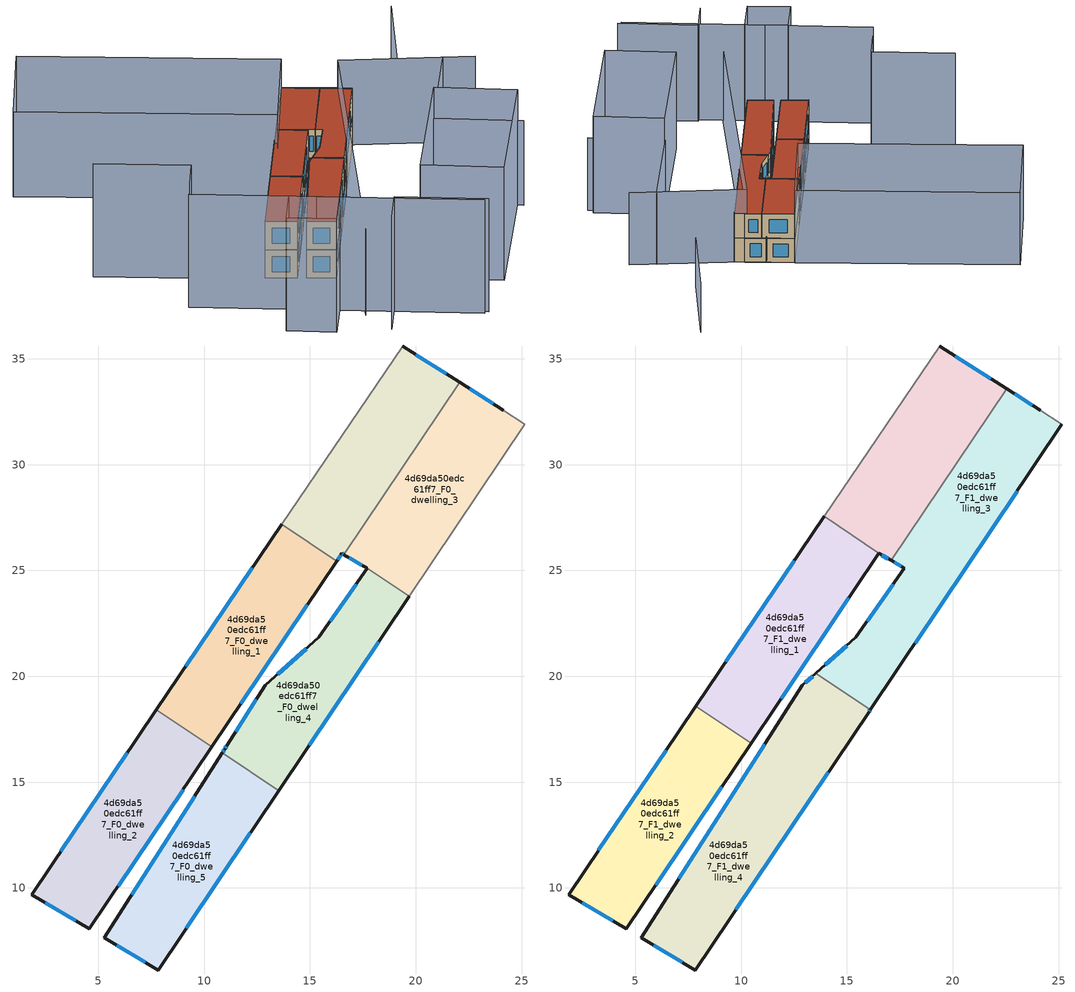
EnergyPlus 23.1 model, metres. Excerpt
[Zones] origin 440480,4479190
4d69da50edc61ff7_F0_dwelling_0
 floor ground (EU_floor_Construction): 16.6,25.75 22.08,33.88 19.38,35.6 13.66,27.18 16.26,25.43 16.51,25.8 z0
 wall outside (EU_wall_Construction): 19.38,35.6 22.08,33.88 / 16.6,25.75 16.51,25.8 16.26,25.43 z0:3
 wall to 4d69da50edc61ff7_F0_dwelling_1 (EU_wall_Construction): 16.26,25.43 13.66,27.18 z0:3
 wall adiabatic (EU_wall_Construction): 13.66,27.18 19.38,35.6 z0:3
 wall to 4d69da50edc61ff7_F0_dwelling_3 (EU_wall_Construction): 22.08,33.88 16.65,25.82 16.6,25.75 z0:3
 window (EU_Window_Construction): 20.01,35.2 21.45,34.28 / 16.58,25.76 16.53,25.79 / 16.45,25.72 16.32,25.52 z0.7:2.3
4d69da50edc61ff7_F0_dwelling_1
 floor ground (EU_floor_Construction): 10.36,16.66 16.26,25.43 13.66,27.18 7.75,18.42 z0
 wall outside (EU_wall_Construction): 16.26,25.43 10.36,16.66 / 7.75,18.42 13.66,27.18 z0:3
 wall to 4d69da50edc61ff7_F0_dwelling_2 (EU_wall_Construction): 10.36,16.66 7.75,18.42 z0:3
 window (EU_Window_Construction): 14.88,23.38 11.74,18.71 / 9.13,20.47 12.28,25.13 z0.7:2.3
4d69da50edc61ff7_F0_dwelling_2
 floor ground (EU_floor_Construction): 4.58,8.07 10.36,16.66 7.75,18.42 1.85,9.69 z0
 wall outside (EU_wall_Construction): 10.36,16.66 4.58,8.07 1.85,9.69 7.75,18.42 z0:3
 window (EU_Window_Construction): 9.01,14.65 5.93,10.08 / 3.94,8.45 2.49,9.31 / 3.23,11.73 6.37,16.38 z0.7:2.3
4d69da50edc61ff7_F0_dwelling_3
 floor ground (EU_floor_Construction): 19.7,23.77 25.16,31.91 24.13,32.57 22.08,33.88 16.65,25.82 16.6,25.75 17.72,25.11 z0
 wall outside (EU_wall_Construction): 17.72,25.11 16.6,25.75 / 22.08,33.88 24.13,32.57 z0:3
 wall adiabatic (EU_wall_Construction): 24.13,32.57 25.16,31.91 19.7,23.77 z0:3
 wall to 4d69da50edc61ff7_F0_dwelling_4 (EU_wall_Construction): 19.7,23.77 17.72,25.11 z0:3
 window (EU_Window_Construction): 17.46,25.26 16.86,25.6 / 22.56,33.57 23.65,32.88 z0.7:2.3
4d69da50edc61ff7_F0_dwelling_4
 floor ground (EU_floor_Construction): 13.52,14.59 19.7,23.77 17.72,25.11 15.43,21.84 12.89,19.57 11.07,16.72 10.97,16.55 10.86,16.39 z0
 wall outside (EU_wall_Construction): 19.7,23.77 13.52,14.59 / 10.86,16.39 10.97,16.55 11.07,16.72 12.89,19.57 15.43,21.84 17.72,25.11 z0:3
 wall to 4d69da50edc61ff7_F0_dwelling_5 (EU_wall_Construction): 13.52,14.59 10.86,16.39 z0:3
 window (EU_Window_Construction): 10.99,16.59 11.05,16.68 / 11.5,17.39 12.46,18.9 / 13.48,20.1 14.83,21.31 / 15.96,22.6 17.18,24.34 / 18.25,21.62 14.97,16.74 / 10.88,16.43 10.94,16.52 z0.7:2.3
4d69da50edc61ff7_F0_dwelling_5
 floor ground (EU_floor_Construction): 7.82,6.12 13.52,14.59 10.86,16.39 5.28,7.64 z0
 wall outside (EU_wall_Construction): 13.52,14.59 7.82,6.12 5.28,7.64 10.86,16.39 z0:3
 window (EU_Window_Construction): 12.19,12.61 9.16,8.11 / 7.23,6.48 5.88,7.29 / 6.59,9.69 9.55,14.34 z0.7:2.3
4d69da50edc61ff7_F1_dwelling_0
 floor to 4d69da50edc61ff7_F0_dwelling_0 (EU_floor_Construction): 16.6,25.75 22.08,33.88 19.38,35.6 13.92,27.55 16.51,25.8 z3
 floor to 4d69da50edc61ff7_F0_dwelling_3 (EU_floor_Construction): 17.08,25.47 22.54,33.58 22.08,33.88 16.65,25.82 16.6,25.75 z3
 wall outside (EU_wall_Construction): 19.38,35.6 22.54,33.58 / 17.08,25.47 16.51,25.8 z3:6
 wall to 4d69da50edc61ff7_F1_dwelling_3 (EU_wall_Construction): 22.54,33.58 17.08,25.47 z3:6
 wall to 4d69da50edc61ff7_F1_dwelling_1 (EU_wall_Construction): 16.51,25.8 13.92,27.55 z3:6
 wall adiabatic (EU_wall_Construction): 13.92,27.55 19.38,35.6 z3:6
 window (EU_Window_Construction): 20.12,35.13 21.8,34.06 / 16.95,25.55 16.64,25.73 z3.7:5.3
 roof outside (EU_roof_Construction): 22.54,33.58 17.08,25.47 16.51,25.8 13.92,27.55 19.38,35.6 z6
4d69da50edc61ff7_F1_dwelling_1
 floor to 4d69da50edc61ff7_F0_dwelling_1 (EU_floor_Construction): 10.47,16.83 16.26,25.43 13.66,27.18 7.86,18.59 z3
 floor to 4d69da50edc61ff7_F0_dwelling_0 (EU_floor_Construction): 16.26,25.43 16.51,25.8 13.92,27.55 13.66,27.18 z3
 wall outside (EU_wall_Construction): 16.51,25.8 10.47,16.83 / 7.86,18.59 13.92,27.55 z3:6
 wall to 4d69da50edc61ff7_F1_dwelling_2 (EU_wall_Construction): 10.47,16.83 7.86,18.59 z3:6
 window (EU_Window_Construction): 15.1,23.7 11.89,18.93 / 9.28,20.68 12.5,25.45 z3.7:5.3
 roof outside (EU_roof_Construction): 16.51,25.8 10.47,16.83 7.86,18.59 13.92,27.55 z6
4d69da50edc61ff7_F1_dwelling_2
 floor to 4d69da50edc61ff7_F0_dwelling_2 (EU_floor_Construction): 4.58,8.07 10.36,16.66 7.75,18.42 1.85,9.69 z3
 floor to 4d69da50edc61ff7_F0_dwelling_1 (EU_floor_Construction): 10.36,16.66 10.47,16.83 7.86,18.59 7.75,18.42 z3
 wall outside (EU_wall_Construction): 10.47,16.83 4.58,8.07 1.85,9.69 7.86,18.59 z3:6
 window (EU_Window_Construction): 9.09,14.78 5.96,10.12 / 3.94,8.45 2.49,9.31 / 3.26,11.77 6.45,16.5 z3.7:5.3
 roof outside (EU_roof_Construction): 10.47,16.83 4.58,8.07 1.85,9.69 7.86,18.59 z6
4d69da50edc61ff7_F1_dwelling_3
 floor to 4d69da50edc61ff7_F0_dwelling_3 (EU_floor_Construction): 19.7,23.77 25.16,31.91 24.13,32.57 22.54,33.58 17.08,25.47 17.72,25.11 z3
 floor to 4d69da50edc61ff7_F0_dwelling_4 (EU_floor_Construction): 16.1,18.41 19.7,23.77 17.72,25.11 15.43,21.84 13.53,20.14 z3
 wall outside (EU_wall_Construction): 22.54,33.58 24.13,32.57 / 25.16,31.91 16.1,18.41 / 13.53,20.14 15.43,21.84 17.72,25.11 17.08,25.47 z3:6
 wall adiabatic (EU_wall_Construction): 24.13,32.57 25.16,31.91 z3:6
 wall to 4d69da50edc61ff7_F1_dwelling_4 (EU_wall_Construction): 16.1,18.41 13.53,20.14 z3:6
 window (EU_Window_Construction): 15.96,22.6 17.18,24.34 / 17.57,25.19 17.23,25.39 / 22.92,33.35 23.76,32.81 / 23.03,28.75 18.22,21.57 / 13.97,20.54 14.98,21.44 z3.7:5.3
 roof outside (EU_roof_Construction): 24.13,32.57 25.16,31.91 16.1,18.41 13.53,20.14 15.43,21.84 17.72,25.11 17.08,25.47 22.54,33.58 z6
4d69da50edc61ff7_F1_dwelling_4
 floor to 4d69da50edc61ff7_F0_dwelling_4 (EU_floor_Construction): 13.52,14.59 16.1,18.41 13.53,20.14 12.89,19.57 10.86,16.39 z3
 floor to 4d69da50edc61ff7_F0_dwelling_5 (EU_floor_Construction): 7.82,6.12 13.52,14.59 10.86,16.39 5.28,7.64 z3
 wall outside (EU_wall_Construction): 16.1,18.41 16.04,18.33 7.82,6.12 5.28,7.64 12.89,19.57 13.53,20.14 z3:6
 window (EU_Window_Construction): 13.04,19.7 13.38,20.01 / 16.08,18.39 16.05,18.35 / 14.12,15.47 9.75,8.98 / 7.23,6.48 5.88,7.29 / 7.06,10.44 11.11,16.78 z3.7:5.3
 roof outside (EU_roof_Construction): 16.1,18.41 16.04,18.33 7.82,6.12 5.28,7.64 12.89,19.57 13.53,20.14 z6
shading: -7.91,7.71 15.85,-8.23 / 6.21,-6.84 8.78,-3.03 / 8.78,-3.03 16.37,-8.14 / -12.13,18.58 -4.19,13.4 / -4.19,13.4 -6.56,9.76 / -2.71,-1.85 0.13,2.33 / 0.13,2.33 4.18,-0.42 / 4.18,-0.42 1.34,-4.6 / 1.34,-4.6 -2.71,-1.85 / 14.76,2.04 25.21,16.81 / 25.21,16.81 31.87,12.1 / 31.87,12.1 21.41,-2.67 / 21.41,-2.67 14.76,2.04 z0:12; 5.78,-2.7 23.91,32.55 / 23.91,32.55 35.76,26.46 / 32.03,11.23 24.83,16.27 / 24.83,16.27 32.94,27.85 / -2.17,49.36 19.38,35.6 / 19.38,35.6 12.44,24.74 / 12.44,24.74 -9.1,38.49 / -9.1,38.49 -2.17,49.36 z0:9; 32.28,35.27 38.28,46.3 z0:6
[Building]
EU S2 Campaign: North Axis=0; Terrain=City; Solar Distribution=FullExterior
[Site:Location]
Madrid: Latitude=40.5; Longitude=-3.5; Time Zone=1; Elevation=609
[SizingPeriod:WeatherFileDays]
AnnualSizingPeriod: Begin Month=1; Begin Day of Month=1; End Month=12; End Day of Month=31; Day of Week for Start Day=Monday; Use Weather File Daylight Saving Period=No; Use Weather File Rain and Snow Indicators=No
[MATERIAL]
EU_InternalMass_Material: Roughness=MediumRough; Thickness=0.1; Conductivity=1; Density=1800; Specific Heat=900; Thermal Absorptance=0.9; Solar Absorptance=0.7; Visible Absorptance=0.7
[MATERIAL:NOMASS] Roughness=MediumRough; Thermal Absorptance=0.9; Solar Absorptance=0.7; Visible Absorptance=0.7
Name | Thermal Resistance
EU_wall_NoMass | 0.419739
EU_roof_NoMass | 0.352165
EU_floor_NoMass | 0.608284
[WINDOWMATERIAL:SIMPLEGLAZINGSYSTEM]
EU_Window_SimpleGlazing: UFactor=4.8352; Solar Heat Gain Coefficient=0.85; Visible Transmittance=0.85
[CONSTRUCTION]
EU_wall_Construction: EU_wall_NoMass
EU_roof_Construction: EU_roof_NoMass
EU_floor_Construction: EU_floor_NoMass
EU_InternalMass_Construction: EU_InternalMass_Material
EU_Window_Construction: EU_Window_SimpleGlazing
[ZONE] Type=1; Multiplier=1; Ceiling Height=autocalculate; Floor Area=autocalculate; Part of Total Floor Area=Yes
Name | Volume
4d69da50edc61ff7_F0_dwelling_0 | 98.5865
4d69da50edc61ff7_F1_dwelling_0 | 110.533
4d69da50edc61ff7_F0_dwelling_1 | 99.4878
4d69da50edc61ff7_F1_dwelling_1 | 101.824
4d69da50edc61ff7_F0_dwelling_2 | 99.0546
4d69da50edc61ff7_F1_dwelling_2 | 100.953
4d69da50edc61ff7_F0_dwelling_3 | 107.407
4d69da50edc61ff7_F1_dwelling_3 | 140.81
4d69da50edc61ff7_F0_dwelling_4 | 94.5293
4d69da50edc61ff7_F1_dwelling_4 | 140.116
4d69da50edc61ff7_F0_dwelling_5 | 95.2181
[INTERNALMASS] Construction=EU_InternalMass_Construction
Name | Zone or ZoneList | Surface Area
4d69da50edc61ff7_F0_dwelling_0_EU_InternalMass | 4d69da50edc61ff7_F0_dwelling_0 | 32.8642
4d69da50edc61ff7_F0_dwelling_1_EU_InternalMass | 4d69da50edc61ff7_F0_dwelling_1 | 33.1711
4d69da50edc61ff7_F0_dwelling_2_EU_InternalMass | 4d69da50edc61ff7_F0_dwelling_2 | 33.018
4d69da50edc61ff7_F0_dwelling_3_EU_InternalMass | 4d69da50edc61ff7_F0_dwelling_3 | 35.8024
4d69da50edc61ff7_F0_dwelling_4_EU_InternalMass | 4d69da50edc61ff7_F0_dwelling_4 | 31.5285
4d69da50edc61ff7_F0_dwelling_5_EU_InternalMass | 4d69da50edc61ff7_F0_dwelling_5 | 31.7376
4d69da50edc61ff7_F1_dwelling_0_EU_InternalMass | 4d69da50edc61ff7_F1_dwelling_0 | 36.8424
4d69da50edc61ff7_F1_dwelling_1_EU_InternalMass | 4d69da50edc61ff7_F1_dwelling_1 | 33.9489
4d69da50edc61ff7_F1_dwelling_2_EU_InternalMass | 4d69da50edc61ff7_F1_dwelling_2 | 33.6487
4d69da50edc61ff7_F1_dwelling_3_EU_InternalMass | 4d69da50edc61ff7_F1_dwelling_3 | 46.9769
4d69da50edc61ff7_F1_dwelling_4_EU_InternalMass | 4d69da50edc61ff7_F1_dwelling_4 | 46.7058
[OTHEREQUIPMENT] Fuel Type=Electricity; Design Level Calculation Method=Watts/Area; Power per Zone Floor Area=1; Fraction Latent=0; Fraction Radiant=0; Fraction Lost=0; Carbon Dioxide Generation Rate=0; EndUse Subcategory=EU_Step8_InternalGains
Name | Zone or ZoneList or Space or SpaceList | Schedule
EU_Step8_InternalGain_4d69da50edc61ff7_F0_dwelling_0_f000 | 4d69da50edc61ff7_F0_dwelling_0 | EU_Step8_GainSchedule_4d69da50edc61ff7_F0_dwelling_0_f000
EU_Step8_InternalGain_4d69da50edc61ff7_F0_dwelling_1_f000 | 4d69da50edc61ff7_F0_dwelling_1 | EU_Step8_GainSchedule_4d69da50edc61ff7_F0_dwelling_1_f000
EU_Step8_InternalGain_4d69da50edc61ff7_F0_dwelling_2_f000 | 4d69da50edc61ff7_F0_dwelling_2 | EU_Step8_GainSchedule_4d69da50edc61ff7_F0_dwelling_2_f000
EU_Step8_InternalGain_4d69da50edc61ff7_F0_dwelling_3_f000 | 4d69da50edc61ff7_F0_dwelling_3 | EU_Step8_GainSchedule_4d69da50edc61ff7_F0_dwelling_3_f000
EU_Step8_InternalGain_4d69da50edc61ff7_F0_dwelling_4_f000 | 4d69da50edc61ff7_F0_dwelling_4 | EU_Step8_GainSchedule_4d69da50edc61ff7_F0_dwelling_4_f000
EU_Step8_InternalGain_4d69da50edc61ff7_F0_dwelling_5_f000 | 4d69da50edc61ff7_F0_dwelling_5 | EU_Step8_GainSchedule_4d69da50edc61ff7_F0_dwelling_5_f000
EU_Step8_InternalGain_4d69da50edc61ff7_F1_dwelling_0_f000 | 4d69da50edc61ff7_F1_dwelling_0 | EU_Step8_GainSchedule_4d69da50edc61ff7_F1_dwelling_0_f000
EU_Step8_InternalGain_4d69da50edc61ff7_F1_dwelling_1_f000 | 4d69da50edc61ff7_F1_dwelling_1 | EU_Step8_GainSchedule_4d69da50edc61ff7_F1_dwelling_1_f000
EU_Step8_InternalGain_4d69da50edc61ff7_F1_dwelling_2_f000 | 4d69da50edc61ff7_F1_dwelling_2 | EU_Step8_GainSchedule_4d69da50edc61ff7_F1_dwelling_2_f000
EU_Step8_InternalGain_4d69da50edc61ff7_F1_dwelling_3_f000 | 4d69da50edc61ff7_F1_dwelling_3 | EU_Step8_GainSchedule_4d69da50edc61ff7_F1_dwelling_3_f000
EU_Step8_InternalGain_4d69da50edc61ff7_F1_dwelling_4_f000 | 4d69da50edc61ff7_F1_dwelling_4 | EU_Step8_GainSchedule_4d69da50edc61ff7_F1_dwelling_4_f000
[ZONEVENTILATION:DESIGNFLOWRATE] Schedule=EU_AlwaysOn; Design Flow Rate Calculation Method=AirChanges/Hour; Air Changes per Hour=0.703302; Ventilation Type=Natural; Fan Pressure Rise=0; Fan Total Efficiency=1; Constant Term Coefficient=1; Temperature Term Coefficient=0; Velocity Term Coefficient=0; Velocity Squared Term Coefficient=0; Minimum Indoor Temperature=-100; Maximum Indoor Temperature=100; Delta Temperature=-100; Minimum Outdoor Temperature=-100; Maximum Outdoor Temperature=100; Maximum Wind Speed=40
Name | Zone or ZoneList or Space or SpaceList
EU_ConstantAir_4d69da50edc61ff7_F0_dwelling_0 | 4d69da50edc61ff7_F0_dwelling_0
EU_ConstantAir_4d69da50edc61ff7_F0_dwelling_1 | 4d69da50edc61ff7_F0_dwelling_1
EU_ConstantAir_4d69da50edc61ff7_F0_dwelling_2 | 4d69da50edc61ff7_F0_dwelling_2
EU_ConstantAir_4d69da50edc61ff7_F0_dwelling_3 | 4d69da50edc61ff7_F0_dwelling_3
EU_ConstantAir_4d69da50edc61ff7_F0_dwelling_4 | 4d69da50edc61ff7_F0_dwelling_4
EU_ConstantAir_4d69da50edc61ff7_F0_dwelling_5 | 4d69da50edc61ff7_F0_dwelling_5
EU_ConstantAir_4d69da50edc61ff7_F1_dwelling_0 | 4d69da50edc61ff7_F1_dwelling_0
EU_ConstantAir_4d69da50edc61ff7_F1_dwelling_1 | 4d69da50edc61ff7_F1_dwelling_1
EU_ConstantAir_4d69da50edc61ff7_F1_dwelling_2 | 4d69da50edc61ff7_F1_dwelling_2
EU_ConstantAir_4d69da50edc61ff7_F1_dwelling_3 | 4d69da50edc61ff7_F1_dwelling_3
EU_ConstantAir_4d69da50edc61ff7_F1_dwelling_4 | 4d69da50edc61ff7_F1_dwelling_4
[HVACTEMPLATE:THERMOSTAT] Constant Heating Setpoint=20; Constant Cooling Setpoint=50
EU_HeatOnly_4d69da50edc61ff7_F0_dwelling_0; EU_HeatOnly_4d69da50edc61ff7_F0_dwelling_1; EU_HeatOnly_4d69da50edc61ff7_F0_dwelling_2; EU_HeatOnly_4d69da50edc61ff7_F0_dwelling_3; EU_HeatOnly_4d69da50edc61ff7_F0_dwelling_4; EU_HeatOnly_4d69da50edc61ff7_F0_dwelling_5; EU_HeatOnly_4d69da50edc61ff7_F1_dwelling_0; EU_HeatOnly_4d69da50edc61ff7_F1_dwelling_1; EU_HeatOnly_4d69da50edc61ff7_F1_dwelling_2; EU_HeatOnly_4d69da50edc61ff7_F1_dwelling_3; EU_HeatOnly_4d69da50edc61ff7_F1_dwelling_4
[HVACTEMPLATE:ZONE:IDEALLOADSAIRSYSTEM] System Availability Schedule=EU_AlwaysOn; Maximum Heating Supply Air Temperature=50; Minimum Cooling Supply Air Temperature=13; Maximum Heating Supply Air Humidity Ratio=0.0156; Minimum Cooling Supply Air Humidity Ratio=0.0077; Heating Limit=NoLimit; Cooling Limit=NoLimit; Heating Availability Schedule=EU_AlwaysOn; Cooling Availability Schedule=EU_CoolingOff; Dehumidification Control Type=ConstantSensibleHeatRatio; Cooling Sensible Heat Ratio=0.7; Dehumidification Setpoint=60; Humidification Control Type=None; Humidification Setpoint=30; Outdoor Air Method=None; Outdoor Air Flow Rate per Person=0.00944; Outdoor Air Flow Rate per Zone Floor Area=0; Outdoor Air Flow Rate per Zone=0; Demand Controlled Ventilation Type=None; Outdoor Air Economizer Type=NoEconomizer; Heat Recovery Type=None; Sensible Heat Recovery Effectiveness=0.7; Latent Heat Recovery Effectiveness=0.65
Name | Template Thermostat
4d69da50edc61ff7_F0_dwelling_0 | EU_HeatOnly_4d69da50edc61ff7_F0_dwelling_0
4d69da50edc61ff7_F0_dwelling_1 | EU_HeatOnly_4d69da50edc61ff7_F0_dwelling_1
4d69da50edc61ff7_F0_dwelling_2 | EU_HeatOnly_4d69da50edc61ff7_F0_dwelling_2
4d69da50edc61ff7_F0_dwelling_3 | EU_HeatOnly_4d69da50edc61ff7_F0_dwelling_3
4d69da50edc61ff7_F0_dwelling_4 | EU_HeatOnly_4d69da50edc61ff7_F0_dwelling_4
4d69da50edc61ff7_F0_dwelling_5 | EU_HeatOnly_4d69da50edc61ff7_F0_dwelling_5
4d69da50edc61ff7_F1_dwelling_0 | EU_HeatOnly_4d69da50edc61ff7_F1_dwelling_0
4d69da50edc61ff7_F1_dwelling_1 | EU_HeatOnly_4d69da50edc61ff7_F1_dwelling_1
4d69da50edc61ff7_F1_dwelling_2 | EU_HeatOnly_4d69da50edc61ff7_F1_dwelling_2
4d69da50edc61ff7_F1_dwelling_3 | EU_HeatOnly_4d69da50edc61ff7_F1_dwelling_3
4d69da50edc61ff7_F1_dwelling_4 | EU_HeatOnly_4d69da50edc61ff7_F1_dwelling_4
[SIZING:ZONE] Zone Cooling Design Supply Air Temperature Input Method=SupplyAirTemperature; Zone Cooling Design Supply Air Temperature=13; Zone Heating Design Supply Air Temperature Input Method=SupplyAirTemperature; Zone Heating Design Supply Air Temperature=50; Zone Cooling Design Supply Air Humidity Ratio=0.008; Zone Heating Design Supply Air Humidity Ratio=0.008; Cooling Design Air Flow Method=DesignDay; Cooling Design Air Flow Rate=0; Cooling Minimum Air Flow per Zone Floor Area=0.000762; Cooling Minimum Air Flow=0; Cooling Minimum Air Flow Fraction=0.2; Heating Design Air Flow Method=DesignDay; Heating Design Air Flow Rate=0; Heating Maximum Air Flow per Zone Floor Area=0.002032; Heating Maximum Air Flow=0.141576; Heating Maximum Air Flow Fraction=0.3; Account for Dedicated Outdoor Air System=No; Dedicated Outdoor Air System Control Strategy=NeutralSupplyAir; Dedicated Outdoor Air Low Setpoint Temperature for Design=autosize; Dedicated Outdoor Air High Setpoint Temperature for Design=autosize; Zone Load Sizing Method=Sensible Load Only No Latent Load; Zone Latent Cooling Design Supply Air Humidity Ratio Input Method=HumidityRatioDifference; Zone Cooling Design Supply Air Humidity Ratio Difference=0.005; Zone Latent Heating Design Supply Air Humidity Ratio Input Method=HumidityRatioDifference; Zone Humidification Design Supply Air Humidity Ratio Difference=0.005
4d69da50edc61ff7_F0_dwelling_0; 4d69da50edc61ff7_F0_dwelling_1; 4d69da50edc61ff7_F0_dwelling_2; 4d69da50edc61ff7_F0_dwelling_3; 4d69da50edc61ff7_F0_dwelling_4; 4d69da50edc61ff7_F0_dwelling_5; 4d69da50edc61ff7_F1_dwelling_0; 4d69da50edc61ff7_F1_dwelling_1; 4d69da50edc61ff7_F1_dwelling_2; 4d69da50edc61ff7_F1_dwelling_3; 4d69da50edc61ff7_F1_dwelling_4
[SCHEDULE:CONSTANT]
Name | Hourly Value
EU_AlwaysOn | 1
EU_CoolingOff | 0
[SCHEDULE:FILE] Column Number=1; Rows to Skip at Top=0; Number of Hours of Data=8760; Column Separator=Comma; Interpolate to Timestep=No; Minutes per Item=60; Adjust Schedule for Daylight Savings=Yes
Name | File
EU_Step8_GainSchedule_4d69da50edc61ff7_F0_dwelling_0_f000 | ../../schedules/4d69da50edc61ff7/4d69da50edc61ff7_F0_dwelling_0_f000_gain.csv
EU_Step8_GainSchedule_4d69da50edc61ff7_F0_dwelling_1_f000 | ../../schedules/4d69da50edc61ff7/4d69da50edc61ff7_F0_dwelling_1_f000_gain.csv
EU_Step8_GainSchedule_4d69da50edc61ff7_F0_dwelling_2_f000 | ../../schedules/4d69da50edc61ff7/4d69da50edc61ff7_F0_dwelling_2_f000_gain.csv
EU_Step8_GainSchedule_4d69da50edc61ff7_F0_dwelling_3_f000 | ../../schedules/4d69da50edc61ff7/4d69da50edc61ff7_F0_dwelling_3_f000_gain.csv
EU_Step8_GainSchedule_4d69da50edc61ff7_F0_dwelling_4_f000 | ../../schedules/4d69da50edc61ff7/4d69da50edc61ff7_F0_dwelling_4_f000_gain.csv
EU_Step8_GainSchedule_4d69da50edc61ff7_F0_dwelling_5_f000 | ../../schedules/4d69da50edc61ff7/4d69da50edc61ff7_F0_dwelling_5_f000_gain.csv
EU_Step8_GainSchedule_4d69da50edc61ff7_F1_dwelling_0_f000 | ../../schedules/4d69da50edc61ff7/4d69da50edc61ff7_F1_dwelling_0_f000_gain.csv
EU_Step8_GainSchedule_4d69da50edc61ff7_F1_dwelling_1_f000 | ../../schedules/4d69da50edc61ff7/4d69da50edc61ff7_F1_dwelling_1_f000_gain.csv
EU_Step8_GainSchedule_4d69da50edc61ff7_F1_dwelling_2_f000 | ../../schedules/4d69da50edc61ff7/4d69da50edc61ff7_F1_dwelling_2_f000_gain.csv
EU_Step8_GainSchedule_4d69da50edc61ff7_F1_dwelling_3_f000 | ../../schedules/4d69da50edc61ff7/4d69da50edc61ff7_F1_dwelling_3_f000_gain.csv
EU_Step8_GainSchedule_4d69da50edc61ff7_F1_dwelling_4_f000 | ../../schedules/4d69da50edc61ff7/4d69da50edc61ff7_F1_dwelling_4_f000_gain.csv
